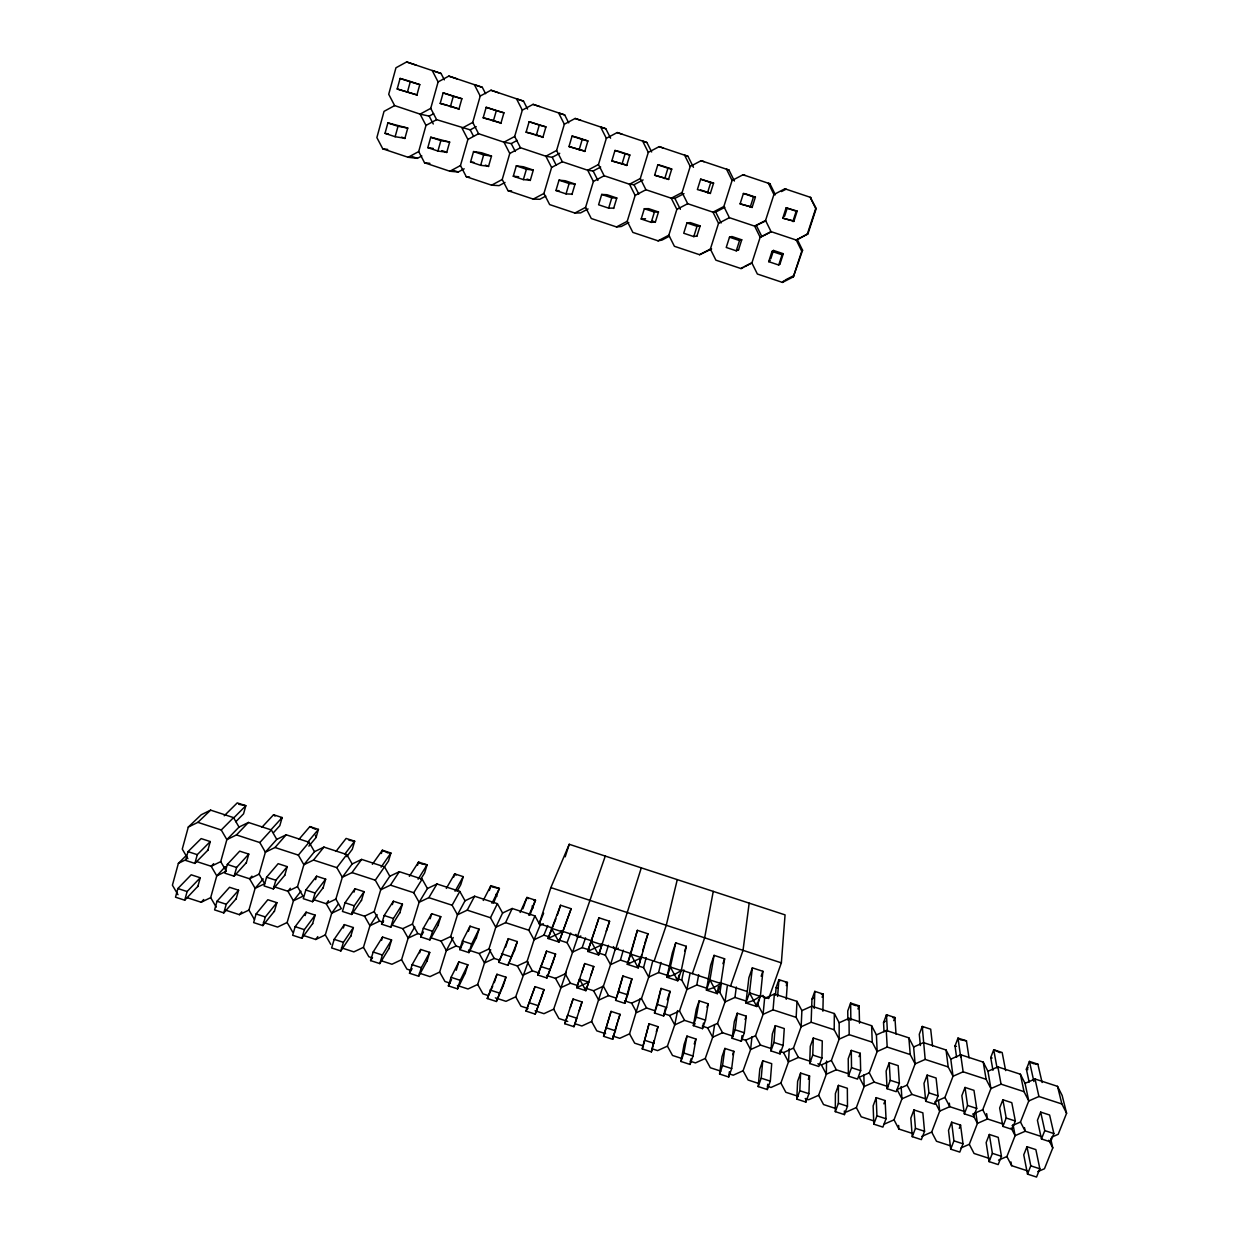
<?xml version="1.0" encoding="UTF-8"?>
<svg xmlns="http://www.w3.org/2000/svg" width="1239" height="1239" viewBox="0 0 1239 1239"><rect width="100%" height="100%" fill="white"/><g stroke="black" fill="none" stroke-linecap="round" stroke-linejoin="round"><path stroke-width="1.5" d="M779.966 1051.431L783.513 1052.577L793.456 1048.101L801.137 1026.775L801.896 1010.606L811.7 1006.176L834.327 1013.548L839.175 1022.764L839.159 1039.149L831.369 1060.445L821.395 1064.905L817.864 1063.759M835.303 1111.646L838.385 1103.283L838.416 1085.364L847.337 1088.26L847.491 1106.241L844.409 1114.604L835.303 1111.646L835.396 1093.572L838.416 1085.364M846.407 1111.987L856.35 1107.573L864.156 1086.526L859.262 1077.233L869.267 1072.788L877.15 1051.539L872.241 1042.169L849.18 1034.658L839.159 1039.149L834.203 1029.779L834.327 1013.548M826.552 1060.987L826.336 1074.213L818.623 1095.307L808.711 1099.721L805.195 1098.59M821.922 1058.044L822.278 1040.946L813.311 1038.019L810.291 1046.32L809.686 1063.511L818.84 1066.485L821.922 1058.044L812.753 1055.055L813.311 1038.019M822.897 1011.225L823.269 994.127L814.797 991.37L811.948 999.254L811.142 1022.252L801.137 1026.775L796.15 1017.374L797.018 1001.375L774.375 994.003L764.602 998.448L763.085 1014.369L755.511 1035.742L745.584 1040.233L742.037 1039.087M814.255 1008.407L814.797 991.37M808.928 1093.696L809.547 1075.963L800.611 1073.067L797.622 1081.291L796.77 1099.117L805.877 1102.075L808.928 1093.696L799.805 1090.738L800.611 1073.067M805.877 1102.075L806.016 1098.497M789.274 1048.844L788.484 1061.9L780.88 1083.041L770.983 1087.47L767.468 1086.324M783.141 1045.406L784.272 1028.556L775.289 1025.644L772.331 1033.961L770.937 1050.904L780.09 1053.878L783.141 1045.406L773.972 1042.433L775.289 1025.644M786.254 999.269L787.4 982.419L778.913 979.662L776.11 987.56L775.49 995.087M780.09 1053.878L780.369 1050.099M759.615 995.567L768.707 998.526L781.36 962.858L785.061 914.878L569.228 844.286L550.859 887.604L539.228 923.705L552.005 927.872M770.317 1081.151L771.711 1063.666L762.759 1060.754L759.817 1068.994L758.191 1086.572L767.313 1089.546L770.317 1081.151L761.195 1078.178L762.759 1060.754M777.596 996.45L778.913 979.662L779.904 980.854M758.593 999.703L758.051 1004.953L763.085 1014.369L773.059 1009.847L774.375 994.003M767.313 1089.546L767.746 1084.249M762.899 971.299L760.374 996.388L756.797 1006.517L745.909 1002.971L748.898 977.695L752.352 967.86L762.899 971.299L761.164 976.224M757.168 1002.893L756.797 1006.517L749.487 992.842L752.352 967.86M751.965 1036.702L750.602 1049.572L743.09 1070.759L733.225 1075.189L729.694 1074.043M744.314 1032.768L746.234 1016.166L737.251 1013.239L734.324 1021.586L732.156 1038.282L741.325 1041.256L744.314 1032.768L735.145 1029.779L737.251 1013.239M741.325 1041.256L741.991 1035.68M731.676 1068.576L733.844 1051.338L724.892 1048.426L721.996 1056.697L719.58 1074.027L728.702 1077.001L731.676 1068.576L722.538 1065.617L724.892 1048.426M728.702 1077.001L729.368 1071.781M749.161 903.138L743.028 950.344L730.545 986.089M702.312 1026.155L707.624 1027.874L717.52 1023.383L725.001 1001.964L734.944 997.426L736.322 987.018M727.262 986.275L725.001 1001.964L719.936 992.532L721.253 983.905M714.624 1024.545L712.688 1037.229L705.27 1058.462L695.435 1062.907L690.138 1061.188M724.614 958.8L720.835 983.503L717.304 993.647L706.416 990.1L710.659 965.227L714.067 955.362L724.614 958.8L722.91 963.725M718.419 986.507L717.304 993.647L709.932 979.941L714.067 955.362M705.471 1020.131L708.166 1003.776L699.183 1000.833L696.287 1009.196L693.344 1025.644L702.513 1028.633L705.471 1020.131L696.287 1017.142L699.183 1000.833M702.513 1028.633L703.442 1023.135M693.004 1056.015L695.946 1039.01L686.979 1036.098L684.129 1044.384L680.939 1061.467L690.077 1064.44L693.004 1056.015L683.866 1053.042L686.979 1036.098M690.077 1064.44L691.068 1058.726M713.246 891.383L704.65 937.815L692.353 973.637M664.321 1013.781L669.633 1015.515L679.499 1011.009L686.886 989.527L696.798 984.99L698.688 974.737M689.906 974.086L686.886 989.527L681.775 980.095L683.851 969.905M677.625 1010.59L674.728 1024.885L667.418 1046.15L657.615 1050.61L652.318 1048.891M686.298 946.302L681.264 970.602L677.779 980.761L666.876 977.215L672.374 952.729L675.735 942.848L686.298 946.302L684.609 951.242M678.972 975.093L677.779 980.761L670.345 967.039L675.735 942.848M666.582 1007.462L670.067 991.355L661.068 988.428L654.486 1013.006L663.67 1015.995L666.582 1007.462L657.398 1004.473L661.068 988.428M663.67 1015.995L665.25 1008.763M651.404 1051.865L658.017 1026.666L649.05 1023.755L642.267 1048.906L651.404 1051.865L653.929 1040.605M642.267 1048.906L649.05 1023.755M624.518 1000.818L631.611 1003.141L641.461 998.619L648.725 977.106L658.621 972.538L661.007 962.455M677.284 879.628L666.257 925.285L654.115 961.17M652.504 961.898L648.725 977.106L643.583 967.644L646.169 957.623M640.3 998.448L629.536 1033.837L619.763 1038.313L612.686 1036.005M647.951 933.788L638.224 967.876L627.306 964.314L637.373 930.334L647.951 933.788L644.621 943.684M641.663 954.851L638.224 967.876L630.728 954.123L637.373 930.334M642.654 951.118L644.125 945.543M627.662 994.793L631.936 978.934L622.923 975.991L615.613 1000.353L624.797 1003.342L627.662 994.793L618.478 991.804L622.923 975.991M624.797 1003.342L629.118 987.328M612.701 1039.289L620.042 1014.323L611.075 1011.396L603.563 1036.315L612.701 1039.289L617.254 1022.624M186.222 855.576L178.385 863.351L172.407 885.204L177.998 894.713M216.236 907.134L210.676 897.64L216.763 875.849L226.303 871.203L220.728 861.632L226.861 839.624L239.019 827.079L233.536 817.616L210.615 810.136L201.229 814.751L188.297 827.063L182.272 849.102L187.894 858.704M197.822 886.551L200.253 877.754L191.193 874.796L177.874 888.533L175.504 897.191L184.735 900.195L197.915 886.241M207.811 850.45L210.274 841.56L201.167 838.602L188.003 851.642L185.602 860.393L194.879 863.413L207.904 850.14M401.637 137.157L404.936 138.257L395.133 136.724L385.019 133.347L387.884 122.909L407.755 128.066L404.828 138.613M397.192 88.991L416.923 94.923L397.192 88.991L400.089 78.444L409.83 81.278L419.773 84.624L416.831 95.279M184.735 900.195L187.12 891.538L200.253 877.754M194.879 863.413L197.28 854.662L210.274 841.56M395.133 136.724L398.013 126.301L407.755 128.066M407.352 92.398L410.264 81.851L400.089 78.444M464.191 168.814L458.244 172.004L449.865 171.245L424.559 162.774L418.689 151.576L425.984 125.418L420.098 114.127L394.637 105.594L388.721 94.272L395.953 67.789L406.624 61.95L416.041 65.094M476.194 126.641L470.216 129.863L436.624 119.656L430.738 108.351L438.11 81.929L432.21 70.53L441.053 73.488L444.352 79.854M236.107 899.003L238.585 890.221L229.54 887.279L217.011 901.249L214.595 909.891L223.81 912.895L236.2 898.693M246.282 862.964L248.776 854.105L239.685 851.147L227.31 864.435L224.863 873.17L234.14 876.19L246.36 862.669M441.827 150.6L446.768 152.258L437.925 151.034L427.827 147.658L430.738 137.235L449.649 142.082L446.675 152.614M449.045 105.687L458.972 109.001L440.201 103.395L443.144 92.879L461.868 98.733L458.864 109.373M223.81 912.895L226.241 904.253L238.585 890.221M234.14 876.19L236.587 867.47L248.776 854.105M437.925 151.034L440.852 140.626L449.649 142.082M450.361 106.802L453.319 96.286L443.144 92.879M254.444 919.555L248.931 910.076L255.11 888.332L263.179 878.916M235.24 874.115L249.566 878.776L255.11 888.332L264.666 883.701L259.137 874.13L265.378 852.184L276.762 839.392L286.194 834.792L309.084 842.257L314.474 851.689L303.865 864.729L297.515 886.628L303.013 896.169L293.426 900.799L287.138 922.497L292.605 931.96M505.016 182.458L499.069 185.633L491.589 185.184L466.298 176.728L460.474 165.546L467.893 139.449L462.054 128.175L472.74 122.413L480.221 96.053L474.367 84.67L482.312 87.319L485.58 93.668M274.361 911.439L276.886 902.673L267.841 899.731L256.101 913.964L253.639 922.59L262.854 925.579L274.454 911.145M284.707 875.477L287.247 866.634L278.156 863.676L266.571 877.227L264.093 885.931L273.354 888.952L284.784 875.183M485.285 165.128L488.569 166.243L480.67 165.329L470.572 161.953L473.546 151.561L481.615 152.769L491.496 156.083L488.476 166.584M491.062 119.749L500.974 123.079L483.179 117.798L486.168 107.297L503.932 112.826L500.866 123.435M603.563 1036.315L611.075 1011.396M262.854 925.579L265.332 916.953L276.886 902.673M273.354 888.952L275.848 880.248L287.247 866.634M480.67 165.329L483.644 154.937L491.496 156.083M493.308 121.19L496.328 110.705L486.168 107.297M545.81 196.103L539.848 199.278L533.25 199.107L507.99 190.667L502.229 179.5L509.771 153.466L503.979 142.206L478.564 133.704L472.74 122.413M559.718 153.311L552.207 157.307L545.857 156.222L520.473 147.735L514.681 136.46L522.3 110.147L516.493 98.795L523.508 101.133L527.566 109.063M308.898 846.129L316.069 837.487L318.423 829.387L309.858 826.599L298.955 839.345M312.584 923.86L315.14 915.125L306.11 912.183L295.161 926.664L292.652 935.275L301.867 938.264L312.677 923.566M323.085 887.976L325.671 879.163L316.595 876.205L305.816 890.005L303.292 898.693L312.538 901.698L323.178 887.682M527.04 179.097L530.338 180.197L523.369 179.609L513.287 176.232L516.307 165.871L523.431 166.769L533.297 170.068L530.23 180.553M534.69 134.37L542.945 137.142L526.095 132.17L529.146 121.701L545.934 126.905L542.837 137.498M305.119 915.559L306.11 912.183M315.604 879.613L316.595 876.205M301.867 938.264L304.376 929.653L315.14 915.125M312.538 901.698L315.078 893.025L325.671 879.163M523.369 179.609L526.405 169.247L533.297 170.068M536.239 135.562L539.29 125.093L529.146 121.701M584.684 987.855L593.558 990.751L603.378 986.213L610.548 964.654L620.414 960.086L623.294 950.158M330.751 944.366L325.315 934.918L331.696 913.251L338.371 903.959M313.73 899.669L326.244 903.742L331.696 913.251L341.314 908.652L335.862 899.111L342.32 877.258L352.17 863.97L361.649 859.401L384.508 866.851L389.82 876.252L380.729 889.772L374.178 911.594L379.599 921.104L383.161 922.265M588.076 208.942L580.58 212.891L574.896 213.031L549.651 204.59L543.936 193.454L551.603 167.466L545.857 156.222L556.605 150.492L564.334 124.241L558.588 112.904L564.69 114.933L568.701 122.862M350.776 936.281L353.378 927.562L344.349 924.619L334.189 939.348L331.634 947.943L340.849 950.933L350.854 935.987M361.447 900.474L364.08 891.677L355.004 888.719L345.015 902.766L342.444 911.439L351.69 914.444L361.54 900.18M572.046 194.151L566.037 193.888L555.955 190.512L559.021 180.166L565.201 180.739L575.066 184.038L571.953 194.508M568.98 146.543L584.87 151.189L568.98 146.543L572.077 136.089L577.994 137.637L587.906 140.967L584.762 151.545M343.342 927.996L344.349 924.619M353.998 892.126L355.004 888.719M340.849 950.933L343.404 942.337L353.378 927.562M351.69 914.444L354.277 905.786L364.08 891.677M566.037 193.888L569.104 183.542L575.066 184.038M579.109 149.934L582.222 139.48L587.906 140.967M381.38 853.485L382.34 850.248L390.889 853.036L388.473 861.105L375.293 880.201L380.729 889.772L390.44 885.126L399.33 871.683L422.158 879.132L427.44 888.518L419.123 902.286L412.463 924.062L417.837 933.556L421.399 934.717M372.412 957.902L368.85 956.756L363.461 947.324L369.95 925.703L377.152 914.676M628.793 222.555L621.281 226.505L616.495 226.938L591.282 218.513L585.598 207.378L593.388 181.452L587.689 170.239L562.336 161.751L556.605 150.492M643.103 179.934L634.027 184.704L629.489 184.224L604.152 175.752L598.468 164.524L606.336 138.319L600.621 127.013L605.809 128.732L610.595 138.21M389.015 948.408L379.784 963.586L370.585 960.597L373.171 952.017L382.541 937.056L391.57 939.983L388.922 948.702M399.856 912.663L390.812 927.175L381.581 924.17L384.183 915.513L393.382 901.218L402.443 904.176L399.779 912.957M613.63 208.446L616.79 198.008L606.94 194.709L601.705 194.446L598.592 204.776L608.659 208.137L613.739 208.106M611.834 160.9L626.748 165.221L611.834 160.9L614.978 150.461L619.949 151.7L629.846 155.014L626.64 165.577M641.291 867.858L615.86 948.702M381.535 940.416L382.541 937.056M392.36 904.609L393.382 901.218M379.784 963.586L382.386 955.021L391.57 939.983M390.812 927.175L393.429 918.533L402.443 904.176M608.659 208.137L611.787 197.822L616.79 198.008M621.947 164.276L625.091 153.853L629.846 155.014M613.382 946.596L615.071 949.694L610.548 964.654L605.36 955.176L598.22 952.853M417.558 865.287L418.55 862.065L427.083 864.853L424.636 872.906L420.61 879.365M602.944 986.275L591.623 1021.509L581.865 1025.985L574.803 1023.693M410.481 970.276L406.919 969.13L401.56 959.714L408.158 938.124L414.771 926.927M669.478 236.169L661.951 240.087L658.048 240.831L632.85 232.405L627.228 221.301L635.142 195.421L629.489 184.224L640.3 178.524L648.291 152.382L642.638 141.091L646.913 142.516L651.652 151.979M427.13 960.798L418.689 976.224L409.505 973.25L412.138 964.685L420.718 949.477L429.732 952.404L427.037 961.092M438.157 925.13L429.902 939.905L420.671 936.901L423.32 928.259L431.714 913.701L440.774 916.659L438.064 925.425M652.101 220.929L655.369 222.029L651.234 222.37L641.183 219.009L644.342 208.71L648.647 208.663L658.482 211.962L655.261 222.385M654.626 175.226L668.595 179.237L654.626 175.226L657.832 164.818L661.843 165.747L671.739 169.062L668.487 179.593M419.68 952.837L420.718 949.477M430.15 918.796L431.714 913.701M418.689 976.224L421.322 967.674L429.732 952.404M429.902 939.905L432.566 931.263L440.774 916.659M651.234 222.37L654.409 212.086L658.482 211.962M664.739 178.617L667.945 168.21L671.739 169.062M453.722 877.088L454.713 873.867L463.247 876.654L460.753 884.692L457.098 891.259M450.284 983.224L444.971 981.489L439.644 972.088L446.334 950.561L453.226 937.536M461.388 947.727L456.045 945.992L450.717 936.514L457.47 914.785L465.028 900.768L474.599 896.231L497.397 903.665L502.585 913.019L495.786 927.268L488.925 948.95L494.222 958.413L499.549 960.148M711.635 248.977L699.57 254.707L674.403 246.298L668.828 235.209L676.85 209.376L671.259 198.209L645.937 189.737L640.3 178.524M724.83 207.3L715.708 212.055L712.983 212.179L687.691 203.707L682.1 192.525L690.216 166.444L684.594 155.169L687.955 156.284L693.453 167.311M465.229 973.188L457.563 988.861L448.379 985.888L451.058 977.339L458.848 961.882L467.862 964.809L465.136 973.482M476.411 937.598L468.946 952.605L459.731 949.616L462.426 940.99L470.03 926.183L479.075 929.142L476.318 937.892M696.86 236.293L700.143 225.885L690.293 222.602L686.948 222.958L683.727 233.242L693.778 236.603L696.984 235.937M710.288 193.594L713.587 183.093L700.639 179.175L697.387 189.552L710.396 193.238L700.531 189.923M456.231 970.261L458.848 961.882M468.435 931.263L470.03 926.183M457.563 988.861L460.242 980.328L467.862 964.809M468.946 952.605L471.656 943.994L479.075 929.142M693.778 236.603L696.999 226.334L700.143 225.885M707.484 192.943L710.737 182.551L713.587 183.093M489.343 890.469L490.861 885.653L499.394 888.44L493.54 903.138M605.36 955.176L608.442 945.311M488.29 995.567L482.962 993.848L477.696 984.463L484.495 962.966L490.706 949.74M723.855 206.51L729.384 217.677L754.659 226.133L760.157 237.268L751.887 262.978L741.046 268.569L715.894 260.159L710.365 249.101L718.527 223.33L712.983 212.179L723.855 206.51L732.079 180.476L726.519 169.232L728.981 170.037L734.417 181.033M503.282 985.563L496.405 1001.484L487.237 998.51L496.963 974.272L505.961 977.199L503.189 985.857M514.634 950.034L507.959 965.305L498.744 962.316L508.3 938.651L517.344 941.594L514.541 950.328M738.429 250.201L741.743 239.808L731.924 236.525L729.492 237.207L726.24 247.459L736.26 250.82L738.537 249.844M740.101 203.862L752.166 207.223L740.101 203.862L743.4 193.501L745.537 193.795L755.403 197.094L752.058 207.579M494.299 982.635L496.963 974.272M505.62 947.107L508.3 938.651M496.405 1001.484L505.961 977.199M507.959 965.305L517.344 941.594M736.26 250.82L739.544 240.567L741.743 239.808M750.184 207.238L753.498 196.893L755.403 197.094M529.951 915.017L535.496 900.226L526.962 897.439L520.148 912.493M528.015 1008.484L520.938 1006.192L515.703 996.822L528.155 961.929M539.476 973.142L532.367 970.834L527.102 961.387L534.071 939.735L540.111 925.254L543.317 923.752M751.887 262.978L757.37 274.02L782.49 282.415L793.347 276.855L801.757 251.192L796.29 240.072L771.061 231.631L765.563 220.48L773.926 194.508L768.412 183.264L769.946 183.775L775.351 194.755L773.926 194.508L784.891 188.793L786.068 189.18L781.468 191.565M565.185 856.815L569.228 844.286M609.573 921.258L598.623 954.959L587.704 951.413L598.979 917.805L609.573 921.258L606.289 931.17M541.304 997.937L535.202 1014.106L526.048 1011.117L535.031 986.662L544.014 989.589L541.211 998.216M552.826 962.471L546.941 977.989L537.741 975L546.538 951.118L555.568 954.061L552.733 962.765M780.059 263.737L778.727 265.022L768.691 261.661L772.005 251.424L773.508 250.433L783.311 253.732L779.951 264.077M793.889 221.208L782.785 218.157L786.13 207.827L797.173 211.095L793.781 221.564M557.333 915.203L560.555 905.26L571.148 908.714L558.99 942.043L548.056 938.481L560.555 905.26M535.031 986.662L526.048 1011.117M543.813 959.544L546.538 951.118M770.797 258.781L773.508 250.433M784.581 216.221L787.323 207.796M535.202 1014.106L544.014 989.589M546.941 977.989L555.568 954.061M778.727 265.022L782.057 254.785L783.311 253.732M792.852 221.533L796.212 211.203L797.173 211.095M573.967 1026.697L582.051 1001.964L573.068 999.037L564.814 1023.724L573.967 1026.697L576.77 1018.226L567.617 1015.237L564.814 1023.724M588.711 982.109L576.693 987.684L584.746 963.555L593.775 966.497L585.892 990.673L576.693 987.684L579.511 979.12L588.711 982.109L585.892 990.673L579.511 979.12M535.093 1010.792L543.952 1013.672L553.678 1009.166L566.177 972.398M546.585 975.465L555.475 978.345L565.263 973.808L577.606 937.474L580.828 935.972M577.56 936.204L605.282 856.072M807.239 234.434L815.711 208.508L810.244 197.311L816.238 208.477L807.936 233.83L796.29 240.072L807.936 233.83M793.347 276.855L802.578 250.232L797.235 239.359M595.711 927.732L598.979 917.805M570.327 1007.369L573.068 999.037M581.974 971.965L584.746 963.555M579.202 1010.575L582.051 1001.964M590.895 975.201L593.775 966.497M601.999 944.753L598.623 954.959L591.065 941.191L601.999 944.753L587.704 951.413L595.107 929.544M615.613 1000.353L618.478 991.804M617.812 1020.967L620.042 1014.323M629.025 987.622L631.936 978.934M654.486 1013.006L657.398 1004.473M656.314 1031.653L658.017 1026.666M667.217 999.734L670.067 991.355M558.169 939.797L567.09 942.709L572.325 952.202L582.16 947.618L585.551 937.861M680.939 1061.467L683.866 1053.042M693.344 1025.644L696.287 1017.142M694.212 1043.981L695.946 1039.01M707.02 1007.106L708.166 1003.776M719.58 1074.027L722.538 1065.617M732.156 1038.282L735.145 1029.779M732.683 1054.652L733.844 1051.338M745.057 1019.511L746.234 1016.166M786.269 985.594L787.4 982.419L785.557 982.697M758.191 1086.572L761.195 1078.178M770.937 1050.904L773.972 1042.433M822.123 997.287L823.269 994.127L821.395 994.39M796.77 1099.117L799.805 1090.738M809.686 1063.511L812.753 1055.055M808.339 1079.262L809.547 1075.963M857.946 1008.98L859.107 1005.82L850.635 1003.063L847.755 1010.931L847.848 1020.053M851.286 1050.393L848.235 1058.679L848.405 1076.118L857.543 1079.092L860.656 1070.651L860.253 1053.305L851.286 1050.393L851.518 1067.677L848.405 1076.118M859.03 1056.619L860.253 1053.305M567.09 942.709L570.683 933.013M884.042 1031.855L883.546 1022.609L886.458 1014.756L894.914 1017.513L896.029 1034.069M893.737 1020.657L894.914 1017.513L892.978 1017.761M876.19 1097.646L873.139 1105.854L873.805 1124.16L882.896 1127.103L886.04 1118.771L885.111 1100.557L876.19 1097.646L876.933 1115.812L873.805 1124.16M889.23 1062.752L886.133 1071.023L887.078 1088.709L896.215 1091.683L899.375 1083.258L898.182 1065.664L889.23 1062.752L890.237 1080.284L887.078 1088.709M883.887 1103.825L885.111 1100.557M884.057 1124.222L894.031 1119.839L901.946 1098.823L901.094 1086.588M926.075 1098.978L911.966 1094.393L901.946 1098.823L897.082 1089.546L907.118 1085.116L915.11 1063.898L913.623 1047.032L908.853 1037.848L886.272 1030.492L876.422 1034.906L877.15 1051.539L887.201 1047.048L910.231 1054.559L915.11 1063.898L925.177 1059.422L948.191 1066.934L953.023 1076.257L944.939 1097.429L934.887 1101.843L939.704 1111.104L931.682 1132.074L921.692 1136.457M913.933 1109.927L910.835 1118.12L912.276 1136.659L921.367 1139.617L924.542 1131.284L922.854 1112.839L913.933 1109.927L915.451 1128.326L912.276 1136.659M927.128 1075.111L924 1083.366L925.719 1101.285L934.856 1104.243L938.047 1095.849L936.08 1078.023L927.128 1075.111L928.925 1092.875L925.719 1101.285M956.585 1057.332L955.021 1045.933L957.995 1038.096L966.451 1040.853L969.022 1057.874M571.148 908.714L558.99 942.043L551.37 928.243L562.32 931.821L548.056 938.481L555.908 918.796M951.645 1122.193L948.516 1130.371L950.716 1149.157L959.791 1152.1L963.013 1143.798L960.55 1125.105L951.645 1122.193L953.922 1140.84L950.716 1149.157M965.011 1087.439L961.851 1095.679L964.345 1113.846L973.451 1116.819L976.704 1108.425L973.962 1090.351L965.011 1087.439L967.566 1105.467L964.345 1113.846M959.296 1128.357L960.55 1125.105M992.966 1070.295L990.72 1057.564L993.724 1049.758L1002.165 1052.515L1005.634 1070.604M960.953 1147.949L969.301 1144.309L977.432 1123.386L975.805 1112.607M972.646 1114.14L982.728 1109.726L990.921 1088.601L987.948 1071.27L983.239 1062.117L960.705 1054.761L950.793 1059.159L953.023 1076.257L963.137 1071.797L986.12 1079.293L990.921 1088.601L1001.05 1084.156L1024.018 1091.652L1028.773 1100.944L1020.471 1122.023L1012.062 1125.693M989.326 1134.459L986.151 1142.606L989.125 1161.64L998.185 1164.583L1001.453 1156.297L998.231 1137.356L989.326 1134.459L992.377 1153.339L989.125 1161.64M1002.862 1099.767L999.656 1107.991L1002.909 1126.406L1012.015 1129.364L1015.314 1121.001L1011.798 1102.679L1002.862 1099.767L1006.192 1118.027L1002.909 1126.406M537.741 975L543.131 961.263M998.526 1160.153L1006.904 1156.529L1015.113 1135.652L1013.053 1124.733M1026.976 1146.71L1023.755 1154.841L1027.503 1174.107L1036.547 1177.05L1039.846 1168.78L1035.866 1149.606L1026.976 1146.71L1030.786 1165.837L1027.503 1174.107M1040.667 1112.095L1037.43 1120.304L1041.457 1138.951L1050.564 1141.909L1053.878 1133.561L1049.603 1115.007L1040.667 1112.095L1044.771 1130.603L1041.457 1138.951M1050.687 1138.687L1052.778 1147.903L1044.462 1168.749L1037.74 1171.629M1066.593 1113.272L1061.885 1103.98L1038.932 1096.5L1028.773 1100.944L1025.056 1083.366L1035.014 1078.999L1057.517 1086.34L1062.148 1095.462L1066.593 1113.272L1058.199 1134.304L1051.446 1137.232M390.44 885.126L413.733 892.715L419.123 902.286L428.849 897.656L452.111 905.229L457.47 914.785L467.227 910.154L490.474 917.743L495.786 927.268L505.574 922.652L528.805 930.226L534.071 939.735L543.89 935.151L547.777 925.533M539.228 923.705L543.627 913.236M528.805 930.226L534.954 915.915L512.187 908.481L502.585 913.019M528.867 915.327L535.496 900.226L533.87 900.583M487.237 998.51L492.719 986.167M498.744 962.316L502.569 953.86M522.889 908.837L526.962 897.439L528.186 898.724M505.574 922.652L512.187 908.481M490.474 917.743L497.397 903.665M491.976 903.308L499.394 888.44L492.115 886.954L490.861 885.653L483.256 900.459M448.379 985.888L451.523 979.631M459.731 949.616L463.123 942.956M467.227 910.154L474.599 896.231M452.111 905.229L459.793 891.399L436.98 883.965L427.44 888.518M409.505 973.25L412.091 968.635M455.038 891.259L463.247 876.654M420.671 936.901L423.49 931.991M446.319 888.409L454.713 873.867L456.014 875.168M428.849 897.656L436.98 883.965M413.733 892.715L422.158 879.132M370.585 960.597L372.474 957.577M418.085 879.21L427.083 864.853L421.291 863.846M381.581 924.17L383.625 920.964M409.35 876.36L418.55 862.065L419.866 863.382M381.101 867.145L390.889 853.036L389.402 853.439M372.366 864.295L382.34 850.248L387.977 852.974M303.292 935.43L315.744 939.487L317.803 936.607M188.297 827.063L197.868 822.355L221.254 829.991L226.861 839.624L236.448 834.931L259.818 842.551L265.378 852.184L274.996 847.507L298.351 855.111L303.865 864.729L313.513 860.052L336.838 867.656L342.32 877.258L351.984 872.597L361.649 859.401M328.49 900.676L326.244 903.742L335.862 899.111M782.49 282.415L783.714 280.804M346.734 856.629L352.294 849.304L354.679 841.219L346.115 838.431L335.97 851.41M336.838 867.656L346.812 854.554L323.937 847.089L314.474 851.689M344.705 854.26L354.679 841.219L348.933 840.228M300.969 891.213L293.426 900.799L287.928 891.259L273.618 886.613M313.513 860.052L323.937 847.089M290.344 888.255L287.928 891.259L297.515 886.628M298.351 855.111L309.084 842.257M307.706 842.195L318.423 829.387M225.157 910.03L239.406 914.676L241.76 911.889M801.757 251.192L802.578 250.232M251.904 876.128L249.566 878.776L259.137 874.13M274.996 847.507L286.194 834.792M273.432 832.732L279.828 825.67L282.136 817.554L273.571 814.751L261.925 827.265M259.818 842.551L271.326 829.929L276.762 839.392M270.675 830.115L282.136 817.554L280.742 817.988M186.919 897.609L201.183 902.255L203.707 899.514M225.374 866.603L216.763 875.849L211.188 866.278L196.846 861.616M213.666 863.676L211.188 866.278L220.728 861.632M236.448 834.931L248.42 822.464L271.326 829.929M235.844 821.689L243.556 813.837L245.833 805.706L237.238 802.903L224.244 815.773M233.613 818.034L245.833 805.706L238.74 804.281M221.254 829.991L233.536 817.616M197.868 822.355L210.615 810.136M1028.153 1067.724L1026.372 1069.211L1029.16 1082.112M883.546 1022.609L885.405 1021.153M768.691 261.661L770.255 260.453M811.948 999.254L813.853 997.813M741.046 268.569L743.168 267.237M394.637 105.594L384.028 111.371L376.873 137.591L382.774 148.819L408.111 157.276L417.388 158.344L421.833 155.944M438.11 81.929L448.812 76.106L457.299 78.924M430.738 108.351L420.098 114.127L429.174 116.125L433.635 113.694M425.984 125.418L436.624 119.656M480.221 96.053L490.969 90.23L498.527 92.755M408.111 157.276L418.689 151.576M467.893 139.449L478.564 133.704M522.3 110.147L533.08 104.355L539.724 106.569M449.865 171.245L460.474 165.546M514.681 136.46L503.979 142.206L511.227 143.6L517.221 140.379M509.771 153.466L520.473 147.735M564.334 124.241L575.144 118.464L580.874 120.369M491.589 185.184L502.229 179.5M551.603 167.466L562.336 161.751M606.336 138.319L617.177 132.558L621.993 134.153M533.25 199.107L543.936 193.454M598.468 164.524L587.689 170.239L593.14 171.013L600.667 167.017M593.388 181.452L604.152 175.752M648.291 152.382L659.163 146.636L663.066 147.937M574.896 213.031L585.598 207.378M635.142 195.421L645.937 189.737M690.216 166.444L701.104 160.698L704.108 161.69M616.495 226.938L627.228 221.301M682.1 192.525L671.259 198.209L674.883 198.395L683.974 193.625M676.85 209.376L687.691 203.707M732.079 180.476L743.013 174.761L745.119 175.442M658.048 240.831L668.828 235.209M718.527 223.33L729.384 217.677M699.57 254.707L710.365 249.101M765.563 220.48L754.659 226.133L765.64 220.976M771.061 231.631L760.157 237.268L761.877 236.603L756.487 225.715M763.394 235.813L771.014 231.879M744.67 266.462L752.259 262.56M785.232 280.014L794.354 275.337M239.019 827.079L248.42 822.464M178.385 863.351L186.299 859.479M201.183 902.255L210.676 897.64M239.406 914.676L248.931 910.076M287.138 922.497L277.582 927.082L263.349 922.451M389.82 876.252L399.33 871.683M315.744 939.487L325.315 934.918M352.031 912.136L364.529 916.194L374.178 911.594M379.599 921.104L369.95 925.703L364.529 916.194M363.461 947.324L353.858 951.877L341.422 947.835M392.082 925.161L402.783 928.646L412.463 924.062M417.837 933.556L408.158 938.124L402.783 928.646M401.56 959.714L391.942 964.252L381.287 960.783M430.305 937.613L441.007 941.098L450.717 936.514M456.045 945.992L446.334 950.561L441.007 941.098M439.644 972.088L429.995 976.626L419.34 973.157M468.512 950.05L479.199 953.519L488.925 948.95M494.222 958.413L484.495 962.966L479.199 953.519M477.696 984.463L468.017 988.985L457.377 985.516M508.455 963.044L517.344 965.94L527.102 961.387M532.367 970.834L522.61 975.372L517.344 965.94M615.071 949.694L618.292 948.191M515.703 996.822L505.992 1001.329L495.368 997.875M577.575 985.547L570.467 983.239L560.694 987.762L555.475 978.345M615.644 997.937L608.55 995.629L598.731 1000.152L593.558 990.751M655.446 1010.9L646.588 1008.004L636.753 1012.526L631.611 1003.141M695.234 1023.848L684.594 1020.378L674.728 1024.885L669.633 1015.515M733.194 1036.207L722.569 1032.737L712.688 1037.229L707.624 1027.874M771.123 1048.55L760.514 1045.096L750.602 1049.572L745.584 1040.233M839.175 1022.764L849.009 1018.334L871.606 1025.706L876.422 1034.906M810.802 1061.467L798.427 1057.44L788.484 1061.9L783.513 1052.577M848.669 1073.795L836.31 1069.768L826.336 1074.213L821.395 1064.905M913.623 1047.032L923.504 1042.634L946.054 1049.991L950.793 1059.159M888.27 1086.68L874.161 1082.081L864.156 1086.526L863.846 1075.018M987.948 1071.27L997.875 1066.887L1020.394 1074.228L1025.056 1083.366M782.785 218.157L792.248 220.65M857.202 1006.083L859.107 1005.82L859.525 1023.166M966.451 1040.853L960.225 1039.707M1035.804 1064.363L1037.864 1064.162L1042.092 1082.499M641.183 219.009L645.534 218.745M507.99 190.667L511.552 190.837M555.955 190.512L559.083 190.682M466.298 176.728L469.504 176.991M513.287 176.232L518.676 176.743M424.559 162.774L429.918 163.347M470.572 161.953L473.825 162.34M382.774 148.819L387.699 149.439M427.827 147.658L433.263 148.432M385.019 133.347L388.365 133.874M526.095 132.17L533.033 133.812M483.179 117.798L489.482 119.362M440.201 103.395L447.279 105.222M539.29 125.093L545.934 126.905M496.328 110.705L503.932 112.826M453.319 96.286L461.868 98.733M410.264 81.851L419.773 84.624M550.859 887.604L781.36 962.858M1037.864 1064.162L1029.439 1061.405L1026.372 1069.211L1027.781 1069.66M315.573 829.34L309.858 826.599M852.974 1004.705L855.793 1005.619M1000.136 1052.732L993.724 1049.758L997.023 1067.801M1031.591 1062.985L1034.395 1063.898M776.11 987.56L777.519 988.025M955.021 1045.933L956.431 1046.382M990.72 1057.564L992.114 1058.029M561.128 930.845L592.149 940.959M601.271 943.932L630.434 953.441M641.368 957.019L670.5 966.513M681.419 970.075L708.708 978.98M719.627 982.527L746.9 991.417M351.984 872.597L375.293 880.201M543.89 935.151L549.233 936.885M582.16 947.618L589.299 949.941M620.414 960.086L629.319 962.997M638.224 965.893L643.583 967.644M658.621 972.538L669.308 976.022M676.432 978.345L681.775 980.095M696.798 984.99L707.469 988.474M716.374 991.37L719.936 992.532M734.944 997.426L745.615 1000.895M773.059 1009.847L796.15 1017.374M811.142 1022.252L834.203 1029.779M188.003 851.642L197.28 854.662M227.31 864.435L236.587 867.47M266.571 877.227L275.848 880.248M305.816 890.005L315.078 893.025M345.015 902.766L354.277 905.786M384.183 915.513L393.429 918.533M423.32 928.259L432.566 931.263M462.426 940.99L471.656 943.994M501.485 953.705L510.7 956.709M540.514 966.42L549.729 969.425M851.518 1067.677L860.656 1070.651M890.237 1080.284L899.375 1083.258M928.925 1092.875L938.047 1095.849M967.566 1105.467L976.704 1108.425M1006.192 1118.027L1015.314 1121.001M1044.771 1130.603L1053.878 1133.561M963.834 1111.275L949.755 1106.69L939.704 1111.104L938.527 1100.48M1003.327 1124.129L987.498 1118.972L977.432 1123.386L973.436 1115.689M1041.039 1136.411L1025.211 1131.253L1015.113 1135.652L1011.163 1127.955M177.874 888.533L187.12 891.538M217.011 901.249L226.241 904.253M256.101 913.964L265.332 916.953M295.161 926.664L304.376 929.653M334.189 939.348L343.404 942.337M373.171 952.017L382.386 955.021M412.138 964.685L421.322 967.674M451.058 977.339L460.242 980.328M489.947 989.992L499.116 992.966M528.79 1002.614L537.974 1005.603M606.398 1027.843L615.551 1030.833M645.147 1040.45L654.3 1043.424M838.385 1103.283L847.491 1106.241M876.933 1115.812L886.04 1118.771M915.451 1128.326L924.542 1131.284M953.922 1140.84L963.013 1143.798M992.377 1153.339L1001.453 1156.297M1030.786 1165.837L1039.846 1168.78M567.725 1021.401L558.882 1018.52L553.678 1009.166M605.623 1033.713L596.795 1030.848L591.623 1021.509M643.49 1046.026L634.662 1043.161L629.536 1033.837M681.326 1058.323L672.514 1055.458L667.418 1046.15M720.897 1071.177L710.319 1067.739L705.27 1058.462M758.655 1083.459L748.093 1080.021L743.09 1070.759M798.148 1096.298L785.836 1092.287L780.88 1083.041M835.86 1108.549L823.548 1104.553L818.623 1095.307M873.526 1120.799L861.229 1116.804L856.35 1107.573M894.031 1119.839L898.879 1129.039L912.911 1133.608M950.514 1145.827L936.498 1141.258L931.682 1132.074M989.837 1158.604L974.071 1153.478L969.301 1144.309M1006.904 1156.529L1011.628 1165.682L1027.379 1170.809M406.624 61.95L441.053 73.488M448.812 76.106L482.312 87.319M490.969 90.23L523.508 101.133M533.08 104.355L564.69 114.933M575.144 118.464L605.809 128.732M617.177 132.558L646.913 142.516M659.163 146.636L687.955 156.284M701.104 160.698L728.981 170.037M743.013 174.761L769.946 183.775M784.891 188.793L810.895 197.497M572.077 136.089L582.222 139.48M614.978 150.461L625.091 153.853M657.832 164.818L667.945 168.21M700.639 179.175L710.737 182.551M743.4 193.501L753.498 196.893M786.13 207.827L796.212 211.203M387.884 122.909L398.013 126.301M430.738 137.235L440.852 140.626M473.546 151.561L483.644 154.937M516.307 165.871L526.405 169.247M559.021 180.166L569.104 183.542M601.705 194.446L611.787 197.822M644.342 208.71L654.409 212.086M686.948 222.958L696.999 226.334M729.492 237.207L739.544 240.567M772.005 251.424L782.057 254.785M412.091 156.563L417.388 158.344M452.947 170.223L458.244 172.004M273.571 814.751L275.027 816.114M851.565 1004.24L850.635 1003.063L850.868 1020.347M887.341 1015.918L886.458 1014.756L887.403 1031.251M923.101 1027.58L922.25 1026.434L919.292 1034.271L920.376 1045.515M958.816 1039.242L957.995 1038.096L960.674 1056.944M1030.182 1062.535L1029.439 1061.405L1033.884 1081.523M346.812 854.554L352.17 863.97M459.793 891.399L465.028 900.768M534.954 915.915L540.111 925.254M565.263 973.808L570.467 983.239M575.903 934.376L577.606 937.474M603.378 986.213L608.55 995.629M641.461 998.619L646.588 1008.004M679.499 1011.009L684.594 1020.378M717.52 1023.383L722.569 1032.737M755.511 1035.742L760.514 1045.096M793.456 1048.101L798.427 1057.44M762.961 995.366L764.602 998.448M831.369 1060.445L836.31 1069.768M797.018 1001.375L801.896 1010.606M869.267 1072.788L874.161 1082.081M907.118 1085.116L911.966 1094.393M944.939 1097.429L949.755 1106.69L949.322 1103.159M429.174 116.125L433.278 124.008M470.216 129.863L473.484 136.166M982.728 1109.726L987.498 1118.972L986.631 1113.613M1020.471 1122.023L1025.211 1131.253L1024.483 1127.629M511.227 143.6L515.269 151.452M552.207 157.307L556.203 165.159M1048.844 1140.221L1052.778 1147.903M593.14 171.013L597.91 180.414M634.027 184.704L638.766 194.089M674.883 198.395L680.366 209.314M715.708 212.055L721.129 222.974M532.166 905.91L532.925 908.233M496.111 894.155L496.854 896.463M315.434 835.21L316.069 837.487M1057.517 1086.34L1061.885 1103.98M1035.014 1078.999L1038.932 1096.5M1020.394 1074.228L1024.018 1091.652M997.875 1066.887L1001.05 1084.156M1010.962 1161.95L1011.628 1165.682M983.239 1062.117L986.12 1079.293M960.705 1054.761L963.137 1071.797M946.054 1049.991L948.191 1066.934M932.549 1045.964L930.69 1029.191L922.25 1026.434L925.177 1059.422M908.853 1037.848L910.231 1054.559M898.647 1125.43L898.879 1129.039M886.272 1030.492L887.201 1047.048M871.606 1025.706L872.241 1042.169M849.009 1018.334L849.18 1034.658M844.379 1110.98L844.409 1114.604M630.728 954.123L627.306 964.314L641.647 957.685L630.728 954.123M670.345 967.039L666.876 977.215L673.861 974.861L681.264 970.602L670.345 967.039M709.932 979.941L706.416 990.1L713.463 987.762L720.835 983.503L709.932 979.941M749.487 992.842L745.909 1002.971L753.033 1000.663L760.374 996.388L749.487 992.842"/></g></svg>
